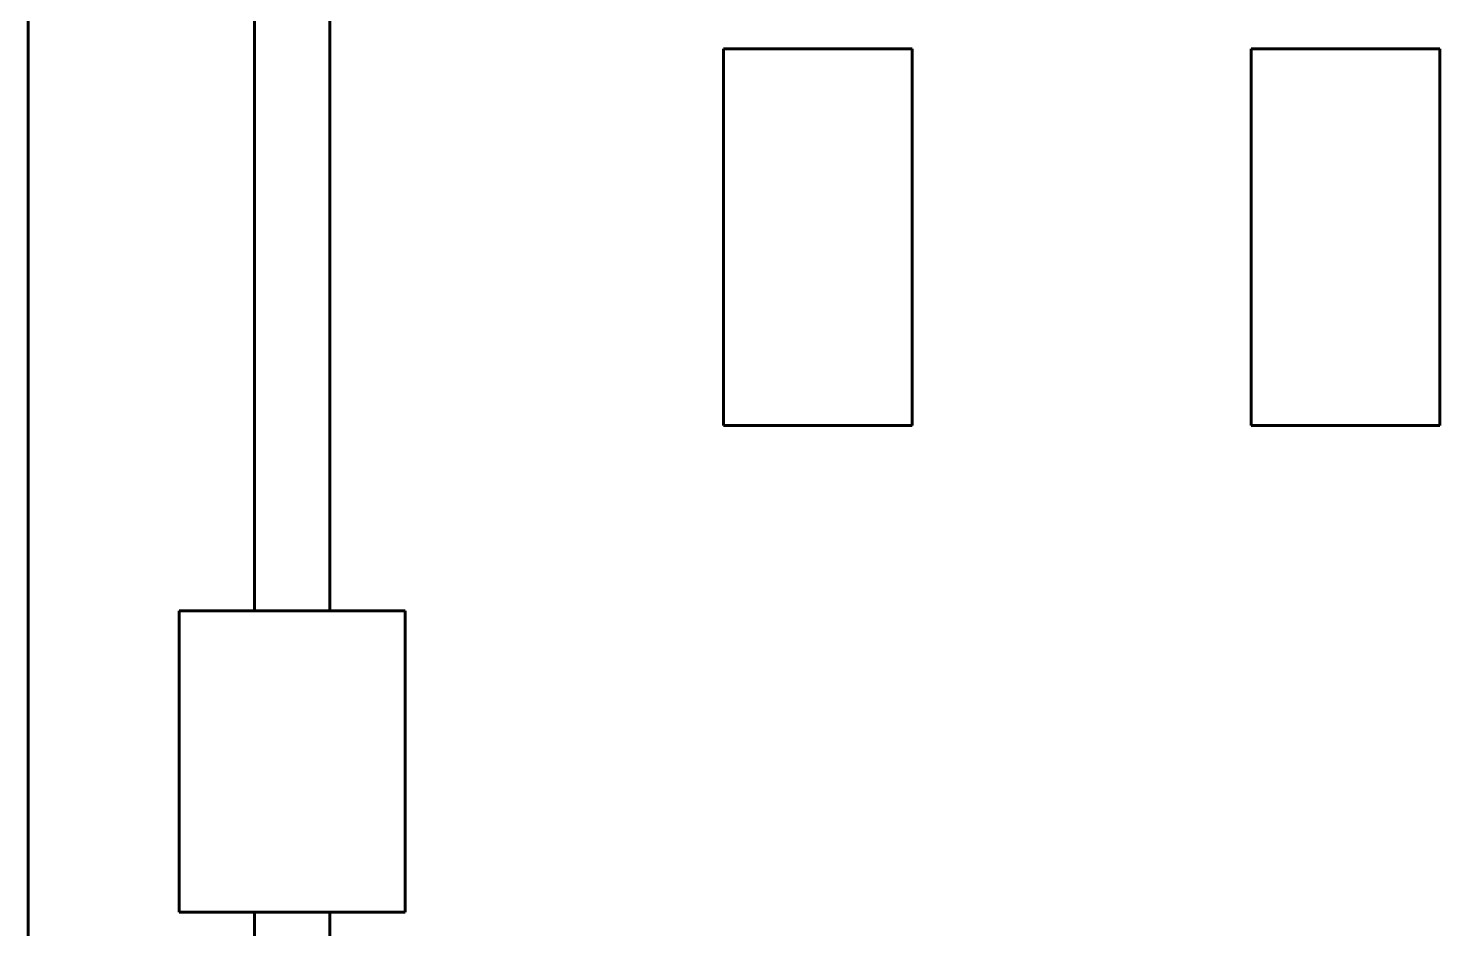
# Model space of a CAD drawing. Extents: x 0 to 297, y 0 to 292.
# Drawn here: x 223.84 to 233.2, y 137.68 to 143.65 of the extents above; entities that cross this region are included whole.
import ezdxf

# ---------------------------------------------------------------- set-up
doc = ezdxf.new("R2010")
doc.units = 0
doc.header["$MEASUREMENT"] = 0
doc.linetypes.add('K5LT_BASIC', pattern=[0])
doc.layers.add('Системный слой', color=7, linetype='Continuous')

# ---------------------------------------------------------------- blocks, each defined once
blk = doc.blocks.new('*U')
at = {"layer": 'Системный слой', "linetype": 'K5LT_BASIC', "lineweight": 60}
for p, q in [((229.6992, 143.5139), (228.4492, 143.5139)), ((228.4492, 143.5139), (228.4492, 141.0139)), ((229.6992, 141.0139), (229.6992, 143.5139)), ((233.1993, 143.5139), (231.9493, 143.5139)), ((231.9493, 143.5139), (231.9493, 141.0139)), ((233.1993, 141.0139), (233.1993, 143.5139)), ((228.4492, 141.0139), (229.6992, 141.0139)), ((231.9493, 141.0139), (233.1993, 141.0139)), ((226.3375, 139.7855), (224.8375, 139.7855)), ((224.8375, 139.7855), (224.8375, 137.7855)), ((226.3375, 137.7855), (226.3375, 139.7855)), ((224.8375, 137.7855), (226.3375, 137.7855))]:
    blk.add_line(p, q, dxfattribs=at)

msp = doc.modelspace()

# ---------------------------------------------------------------- linework, layer by layer
at = {"layer": 'Системный слой', "linetype": 'K5LT_BASIC', "lineweight": 60}
for p, q in [((223.8375, 184.7855), (223.8375, 115.2855)), ((225.3375, 139.7855), (225.3375, 145.2855)), ((225.8375, 145.2855), (225.8375, 139.7855)), ((224.8375, 139.7855), (226.3375, 139.7855)), ((224.8375, 139.7855), (224.8375, 137.7855)), ((224.8375, 137.7855), (224.8375, 139.7855)), ((224.8375, 139.7855), (226.3375, 139.7855)), ((226.3375, 139.7855), (225.3375, 139.7855)), ((226.337, 139.2858), (226.3375, 139.7855)), ((226.3375, 139.7855), (226.3375, 137.7855)), ((226.3375, 137.7855), (226.3375, 139.7855)), ((226.3375, 137.7855), (226.3375, 139.7855)), ((226.3375, 139.7855), (226.3375, 137.7855)), ((226.3375, 139.0355), (226.3375, 138.2855)), ((226.3375, 137.7855), (224.8375, 137.7855)), ((224.8375, 137.7855), (226.3375, 137.7855)), ((225.3375, 132.2855), (225.3375, 137.7855)), ((225.8375, 137.7855), (225.8375, 132.2855))]:
    msp.add_line(p, q, dxfattribs=at)

# ---------------------------------------------------------------- block references
at = {"layer": 'Системный слой'}
msp.add_blockref('*U', (0, 0), dxfattribs=at)
msp.add_blockref('*U', (0, 0), dxfattribs=at)
msp.add_blockref('*U', (0, 0), dxfattribs=at)
msp.add_blockref('*U', (0, 0), dxfattribs=at)
msp.add_blockref('*U', (0, 0), dxfattribs=at)
msp.add_blockref('*U', (0, 0), dxfattribs=at)
msp.add_blockref('*U', (0, 0), dxfattribs=at)
msp.add_blockref('*U', (0, 0), dxfattribs=at)
msp.add_blockref('*U', (0, 0), dxfattribs=at)
msp.add_blockref('*U', (0, 0), dxfattribs=at)
msp.add_blockref('*U', (0, 0), dxfattribs=at)
msp.add_blockref('*U', (0, 0), dxfattribs=at)
msp.add_blockref('*U', (0, 0), dxfattribs=at)
msp.add_blockref('*U', (0, 0), dxfattribs=at)
msp.add_blockref('*U', (0, 0), dxfattribs=at)
msp.add_blockref('*U', (0, 0), dxfattribs=at)
msp.add_blockref('*U', (0, 0), dxfattribs=at)
msp.add_blockref('*U', (0, 0), dxfattribs=at)
msp.add_blockref('*U', (0, 0), dxfattribs=at)
msp.add_blockref('*U', (0, 0), dxfattribs=at)
msp.add_blockref('*U', (0, 0), dxfattribs=at)
msp.add_blockref('*U', (0, 0), dxfattribs=at)
msp.add_blockref('*U', (0, 0), dxfattribs=at)
msp.add_blockref('*U', (0, 0), dxfattribs=at)
msp.add_blockref('*U', (0, 0), dxfattribs=at)
msp.add_blockref('*U', (0, 0), dxfattribs=at)
msp.add_blockref('*U', (0, 0), dxfattribs=at)
msp.add_blockref('*U', (0, 0), dxfattribs=at)
msp.add_blockref('*U', (0, 0), dxfattribs=at)
msp.add_blockref('*U', (0, 0), dxfattribs=at)
msp.add_blockref('*U', (0, 0), dxfattribs=at)
msp.add_blockref('*U', (0, 0), dxfattribs=at)
msp.add_blockref('*U', (0, 0), dxfattribs=at)
msp.add_blockref('*U', (0, 0), dxfattribs=at)
msp.add_blockref('*U', (0, 0), dxfattribs=at)
msp.add_blockref('*U', (0, 0), dxfattribs=at)
msp.add_blockref('*U', (0, 0), dxfattribs=at)
msp.add_blockref('*U', (0, 0), dxfattribs=at)
msp.add_blockref('*U', (0, 0), dxfattribs=at)
msp.add_blockref('*U', (0, 0), dxfattribs=at)
msp.add_blockref('*U', (0, 0), dxfattribs=at)
msp.add_blockref('*U', (0, 0), dxfattribs=at)
msp.add_blockref('*U', (0, 0), dxfattribs=at)
msp.add_blockref('*U', (0, 0), dxfattribs=at)
msp.add_blockref('*U', (0, 0), dxfattribs=at)
msp.add_blockref('*U', (0, 0), dxfattribs=at)
msp.add_blockref('*U', (0, 0), dxfattribs=at)
msp.add_blockref('*U', (0, 0), dxfattribs=at)
msp.add_blockref('*U', (0, 0), dxfattribs=at)
msp.add_blockref('*U', (0, 0), dxfattribs=at)
msp.add_blockref('*U', (0, 0), dxfattribs=at)
msp.add_blockref('*U', (0, 0), dxfattribs=at)
msp.add_blockref('*U', (0, 0), dxfattribs=at)
msp.add_blockref('*U', (0, 0), dxfattribs=at)
msp.add_blockref('*U', (0, 0), dxfattribs=at)
msp.add_blockref('*U', (0, 0), dxfattribs=at)
msp.add_blockref('*U', (0, 0), dxfattribs=at)
msp.add_blockref('*U', (0, 0), dxfattribs=at)
msp.add_blockref('*U', (0, 0), dxfattribs=at)
msp.add_blockref('*U', (0, 0), dxfattribs=at)
msp.add_blockref('*U', (0, 0), dxfattribs=at)
msp.add_blockref('*U', (0, 0), dxfattribs=at)
msp.add_blockref('*U', (0, 0), dxfattribs=at)
msp.add_blockref('*U', (0, 0), dxfattribs=at)
msp.add_blockref('*U', (0, 0), dxfattribs=at)
msp.add_blockref('*U', (0, 0), dxfattribs=at)
msp.add_blockref('*U', (0, 0), dxfattribs=at)
msp.add_blockref('*U', (0, 0), dxfattribs=at)
msp.add_blockref('*U', (0, 0), dxfattribs=at)
msp.add_blockref('*U', (0, 0), dxfattribs=at)
msp.add_blockref('*U', (0, 0), dxfattribs=at)
msp.add_blockref('*U', (0, 0), dxfattribs=at)
msp.add_blockref('*U', (0, 0), dxfattribs=at)
msp.add_blockref('*U', (0, 0), dxfattribs=at)
msp.add_blockref('*U', (0, 0), dxfattribs=at)
msp.add_blockref('*U', (0, 0), dxfattribs=at)
msp.add_blockref('*U', (0, 0), dxfattribs=at)
msp.add_blockref('*U', (0, 0), dxfattribs=at)
msp.add_blockref('*U', (0, 0), dxfattribs=at)
msp.add_blockref('*U', (0, 0), dxfattribs=at)
msp.add_blockref('*U', (0, 0), dxfattribs=at)
msp.add_blockref('*U', (0, 0), dxfattribs=at)
msp.add_blockref('*U', (0, 0), dxfattribs=at)
msp.add_blockref('*U', (0, 0), dxfattribs=at)
msp.add_blockref('*U', (0, 0), dxfattribs=at)
msp.add_blockref('*U', (0, 0), dxfattribs=at)
msp.add_blockref('*U', (0, 0), dxfattribs=at)
msp.add_blockref('*U', (0, 0), dxfattribs=at)
msp.add_blockref('*U', (0, 0), dxfattribs=at)
msp.add_blockref('*U', (0, 0), dxfattribs=at)
msp.add_blockref('*U', (0, 0), dxfattribs=at)
msp.add_blockref('*U', (0, 0), dxfattribs=at)
msp.add_blockref('*U', (0, 0), dxfattribs=at)
msp.add_blockref('*U', (0, 0), dxfattribs=at)
msp.add_blockref('*U', (0, 0), dxfattribs=at)
msp.add_blockref('*U', (0, 0), dxfattribs=at)
msp.add_blockref('*U', (0, 0), dxfattribs=at)
msp.add_blockref('*U', (0, 0), dxfattribs=at)
msp.add_blockref('*U', (0, 0), dxfattribs=at)
msp.add_blockref('*U', (0, 0), dxfattribs=at)
msp.add_blockref('*U', (0, 0), dxfattribs=at)
msp.add_blockref('*U', (0, 0), dxfattribs=at)
msp.add_blockref('*U', (0, 0), dxfattribs=at)
msp.add_blockref('*U', (0, 0), dxfattribs=at)
msp.add_blockref('*U', (0, 0), dxfattribs=at)
msp.add_blockref('*U', (0, 0), dxfattribs=at)
msp.add_blockref('*U', (0, 0), dxfattribs=at)
msp.add_blockref('*U', (0, 0), dxfattribs=at)
msp.add_blockref('*U', (0, 0), dxfattribs=at)
msp.add_blockref('*U', (0, 0), dxfattribs=at)
msp.add_blockref('*U', (0, 0), dxfattribs=at)
msp.add_blockref('*U', (0, 0), dxfattribs=at)
msp.add_blockref('*U', (0, 0), dxfattribs=at)
msp.add_blockref('*U', (0, 0), dxfattribs=at)
msp.add_blockref('*U', (0, 0), dxfattribs=at)
msp.add_blockref('*U', (0, 0), dxfattribs=at)
msp.add_blockref('*U', (0, 0), dxfattribs=at)
msp.add_blockref('*U', (0, 0), dxfattribs=at)
msp.add_blockref('*U', (0, 0), dxfattribs=at)
msp.add_blockref('*U', (0, 0), dxfattribs=at)
msp.add_blockref('*U', (0, 0), dxfattribs=at)
msp.add_blockref('*U', (0, 0), dxfattribs=at)
msp.add_blockref('*U', (0, 0), dxfattribs=at)
msp.add_blockref('*U', (0, 0), dxfattribs=at)
msp.add_blockref('*U', (0, 0), dxfattribs=at)
msp.add_blockref('*U', (0, 0), dxfattribs=at)
msp.add_blockref('*U', (0, 0), dxfattribs=at)
msp.add_blockref('*U', (0, 0), dxfattribs=at)
msp.add_blockref('*U', (0, 0), dxfattribs=at)
msp.add_blockref('*U', (0, 0), dxfattribs=at)
msp.add_blockref('*U', (0, 0), dxfattribs=at)
msp.add_blockref('*U', (0, 0), dxfattribs=at)
msp.add_blockref('*U', (0, 0), dxfattribs=at)
msp.add_blockref('*U', (0, 0), dxfattribs=at)
msp.add_blockref('*U', (0, 0), dxfattribs=at)
msp.add_blockref('*U', (0, 0), dxfattribs=at)
msp.add_blockref('*U', (0, 0), dxfattribs=at)
msp.add_blockref('*U', (0, 0), dxfattribs=at)
msp.add_blockref('*U', (0, 0), dxfattribs=at)
msp.add_blockref('*U', (0, 0), dxfattribs=at)
msp.add_blockref('*U', (0, 0), dxfattribs=at)
msp.add_blockref('*U', (0, 0), dxfattribs=at)
msp.add_blockref('*U', (0, 0), dxfattribs=at)
msp.add_blockref('*U', (0, 0), dxfattribs=at)
msp.add_blockref('*U', (0, 0), dxfattribs=at)
msp.add_blockref('*U', (0, 0), dxfattribs=at)
msp.add_blockref('*U', (0, 0), dxfattribs=at)
msp.add_blockref('*U', (0, 0), dxfattribs=at)
msp.add_blockref('*U', (0, 0), dxfattribs=at)
msp.add_blockref('*U', (0, 0), dxfattribs=at)
msp.add_blockref('*U', (0, 0), dxfattribs=at)
msp.add_blockref('*U', (0, 0), dxfattribs=at)
msp.add_blockref('*U', (0, 0), dxfattribs=at)
msp.add_blockref('*U', (0, 0), dxfattribs=at)
msp.add_blockref('*U', (0, 0), dxfattribs=at)
msp.add_blockref('*U', (0, 0), dxfattribs=at)
msp.add_blockref('*U', (0, 0), dxfattribs=at)
msp.add_blockref('*U', (0, 0), dxfattribs=at)
msp.add_blockref('*U', (0, 0), dxfattribs=at)
msp.add_blockref('*U', (0, 0), dxfattribs=at)
msp.add_blockref('*U', (0, 0), dxfattribs=at)
msp.add_blockref('*U', (0, 0), dxfattribs=at)
msp.add_blockref('*U', (0, 0), dxfattribs=at)
msp.add_blockref('*U', (0, 0), dxfattribs=at)
msp.add_blockref('*U', (0, 0), dxfattribs=at)
msp.add_blockref('*U', (0, 0), dxfattribs=at)
msp.add_blockref('*U', (0, 0), dxfattribs=at)
msp.add_blockref('*U', (0, 0), dxfattribs=at)
msp.add_blockref('*U', (0, 0), dxfattribs=at)
msp.add_blockref('*U', (0, 0), dxfattribs=at)
msp.add_blockref('*U', (0, 0), dxfattribs=at)
msp.add_blockref('*U', (0, 0), dxfattribs=at)
msp.add_blockref('*U', (0, 0), dxfattribs=at)
msp.add_blockref('*U', (0, 0), dxfattribs=at)
msp.add_blockref('*U', (0, 0), dxfattribs=at)
msp.add_blockref('*U', (0, 0), dxfattribs=at)
msp.add_blockref('*U', (0, 0), dxfattribs=at)
msp.add_blockref('*U', (0, 0), dxfattribs=at)
msp.add_blockref('*U', (0, 0), dxfattribs=at)
msp.add_blockref('*U', (0, 0), dxfattribs=at)
msp.add_blockref('*U', (0, 0), dxfattribs=at)
msp.add_blockref('*U', (0, 0), dxfattribs=at)
msp.add_blockref('*U', (0, 0), dxfattribs=at)
msp.add_blockref('*U', (0, 0), dxfattribs=at)
msp.add_blockref('*U', (0, 0), dxfattribs=at)
msp.add_blockref('*U', (0, 0), dxfattribs=at)
msp.add_blockref('*U', (0, 0), dxfattribs=at)
msp.add_blockref('*U', (0, 0), dxfattribs=at)
msp.add_blockref('*U', (0, 0), dxfattribs=at)
msp.add_blockref('*U', (0, 0), dxfattribs=at)
msp.add_blockref('*U', (0, 0), dxfattribs=at)
msp.add_blockref('*U', (0, 0), dxfattribs=at)
msp.add_blockref('*U', (0, 0), dxfattribs=at)
msp.add_blockref('*U', (0, 0), dxfattribs=at)
msp.add_blockref('*U', (0, 0), dxfattribs=at)
msp.add_blockref('*U', (0, 0), dxfattribs=at)
msp.add_blockref('*U', (0, 0), dxfattribs=at)
msp.add_blockref('*U', (0, 0), dxfattribs=at)
msp.add_blockref('*U', (0, 0), dxfattribs=at)
msp.add_blockref('*U', (0, 0), dxfattribs=at)
msp.add_blockref('*U', (0, 0), dxfattribs=at)
msp.add_blockref('*U', (0, 0), dxfattribs=at)
msp.add_blockref('*U', (0, 0), dxfattribs=at)
msp.add_blockref('*U', (0, 0), dxfattribs=at)
msp.add_blockref('*U', (0, 0), dxfattribs=at)
msp.add_blockref('*U', (0, 0), dxfattribs=at)
msp.add_blockref('*U', (0, 0), dxfattribs=at)
msp.add_blockref('*U', (0, 0), dxfattribs=at)
msp.add_blockref('*U', (0, 0), dxfattribs=at)
msp.add_blockref('*U', (0, 0), dxfattribs=at)
msp.add_blockref('*U', (0, 0), dxfattribs=at)
msp.add_blockref('*U', (0, 0), dxfattribs=at)
msp.add_blockref('*U', (0, 0), dxfattribs=at)
msp.add_blockref('*U', (0, 0), dxfattribs=at)
msp.add_blockref('*U', (0, 0), dxfattribs=at)
msp.add_blockref('*U', (0, 0), dxfattribs=at)
msp.add_blockref('*U', (0, 0), dxfattribs=at)
msp.add_blockref('*U', (0, 0), dxfattribs=at)
msp.add_blockref('*U', (0, 0), dxfattribs=at)
msp.add_blockref('*U', (0, 0), dxfattribs=at)
msp.add_blockref('*U', (0, 0), dxfattribs=at)
msp.add_blockref('*U', (0, 0), dxfattribs=at)
msp.add_blockref('*U', (0, 0), dxfattribs=at)
msp.add_blockref('*U', (0, 0), dxfattribs=at)
msp.add_blockref('*U', (0, 0), dxfattribs=at)
msp.add_blockref('*U', (0, 0), dxfattribs=at)
msp.add_blockref('*U', (0, 0), dxfattribs=at)
msp.add_blockref('*U', (0, 0), dxfattribs=at)
msp.add_blockref('*U', (0, 0), dxfattribs=at)
msp.add_blockref('*U', (0, 0), dxfattribs=at)
msp.add_blockref('*U', (0, 0), dxfattribs=at)
msp.add_blockref('*U', (0, 0), dxfattribs=at)
msp.add_blockref('*U', (0, 0), dxfattribs=at)
msp.add_blockref('*U', (0, 0), dxfattribs=at)
msp.add_blockref('*U', (0, 0), dxfattribs=at)
msp.add_blockref('*U', (0, 0), dxfattribs=at)
msp.add_blockref('*U', (0, 0), dxfattribs=at)
msp.add_blockref('*U', (0, 0), dxfattribs=at)
msp.add_blockref('*U', (0, 0), dxfattribs=at)
msp.add_blockref('*U', (0, 0), dxfattribs=at)
msp.add_blockref('*U', (0, 0), dxfattribs=at)
msp.add_blockref('*U', (0, 0), dxfattribs=at)
msp.add_blockref('*U', (0, 0), dxfattribs=at)
msp.add_blockref('*U', (0, 0), dxfattribs=at)
msp.add_blockref('*U', (0, 0), dxfattribs=at)
msp.add_blockref('*U', (0, 0), dxfattribs=at)
msp.add_blockref('*U', (0, 0), dxfattribs=at)
msp.add_blockref('*U', (0, 0), dxfattribs=at)
msp.add_blockref('*U', (0, 0), dxfattribs=at)
msp.add_blockref('*U', (0, 0), dxfattribs=at)
msp.add_blockref('*U', (0, 0), dxfattribs=at)
msp.add_blockref('*U', (0, 0), dxfattribs=at)
msp.add_blockref('*U', (0, 0), dxfattribs=at)
msp.add_blockref('*U', (0, 0), dxfattribs=at)
msp.add_blockref('*U', (0, 0), dxfattribs=at)
msp.add_blockref('*U', (0, 0), dxfattribs=at)
msp.add_blockref('*U', (0, 0), dxfattribs=at)
msp.add_blockref('*U', (0, 0), dxfattribs=at)
msp.add_blockref('*U', (0, 0), dxfattribs=at)
msp.add_blockref('*U', (0, 0), dxfattribs=at)
msp.add_blockref('*U', (0, 0), dxfattribs=at)
msp.add_blockref('*U', (0, 0), dxfattribs=at)
msp.add_blockref('*U', (0, 0), dxfattribs=at)
msp.add_blockref('*U', (0, 0), dxfattribs=at)
msp.add_blockref('*U', (0, 0), dxfattribs=at)
msp.add_blockref('*U', (0, 0), dxfattribs=at)
msp.add_blockref('*U', (0, 0), dxfattribs=at)
msp.add_blockref('*U', (0, 0), dxfattribs=at)
msp.add_blockref('*U', (0, 0), dxfattribs=at)
msp.add_blockref('*U', (0, 0), dxfattribs=at)
msp.add_blockref('*U', (0, 0), dxfattribs=at)
msp.add_blockref('*U', (0, 0), dxfattribs=at)
msp.add_blockref('*U', (0, 0), dxfattribs=at)
msp.add_blockref('*U', (0, 0), dxfattribs=at)
msp.add_blockref('*U', (0, 0), dxfattribs=at)
msp.add_blockref('*U', (0, 0), dxfattribs=at)
msp.add_blockref('*U', (0, 0), dxfattribs=at)
msp.add_blockref('*U', (0, 0), dxfattribs=at)
msp.add_blockref('*U', (0, 0), dxfattribs=at)
msp.add_blockref('*U', (0, 0), dxfattribs=at)
msp.add_blockref('*U', (0, 0), dxfattribs=at)
msp.add_blockref('*U', (0, 0), dxfattribs=at)
msp.add_blockref('*U', (0, 0), dxfattribs=at)
msp.add_blockref('*U', (0, 0), dxfattribs=at)
msp.add_blockref('*U', (0, 0), dxfattribs=at)
msp.add_blockref('*U', (0, 0), dxfattribs=at)
msp.add_blockref('*U', (0, 0), dxfattribs=at)
msp.add_blockref('*U', (0, 0), dxfattribs=at)
msp.add_blockref('*U', (0, 0), dxfattribs=at)
msp.add_blockref('*U', (0, 0), dxfattribs=at)
msp.add_blockref('*U', (0, 0), dxfattribs=at)
msp.add_blockref('*U', (0, 0), dxfattribs=at)
msp.add_blockref('*U', (0, 0), dxfattribs=at)
msp.add_blockref('*U', (0, 0), dxfattribs=at)
msp.add_blockref('*U', (0, 0), dxfattribs=at)
msp.add_blockref('*U', (0, 0), dxfattribs=at)
msp.add_blockref('*U', (0, 0), dxfattribs=at)
msp.add_blockref('*U', (0, 0), dxfattribs=at)
msp.add_blockref('*U', (0, 0), dxfattribs=at)
msp.add_blockref('*U', (0, 0), dxfattribs=at)
msp.add_blockref('*U', (0, 0), dxfattribs=at)
msp.add_blockref('*U', (0, 0), dxfattribs=at)
msp.add_blockref('*U', (0, 0), dxfattribs=at)
msp.add_blockref('*U', (0, 0), dxfattribs=at)
msp.add_blockref('*U', (0, 0), dxfattribs=at)
msp.add_blockref('*U', (0, 0), dxfattribs=at)
msp.add_blockref('*U', (0, 0), dxfattribs=at)
msp.add_blockref('*U', (0, 0), dxfattribs=at)
msp.add_blockref('*U', (0, 0), dxfattribs=at)
msp.add_blockref('*U', (0, 0), dxfattribs=at)
msp.add_blockref('*U', (0, 0), dxfattribs=at)
msp.add_blockref('*U', (0, 0), dxfattribs=at)
msp.add_blockref('*U', (0, 0), dxfattribs=at)
msp.add_blockref('*U', (0, 0), dxfattribs=at)
msp.add_blockref('*U', (0, 0), dxfattribs=at)
msp.add_blockref('*U', (0, 0), dxfattribs=at)
msp.add_blockref('*U', (0, 0), dxfattribs=at)
msp.add_blockref('*U', (0, 0), dxfattribs=at)
msp.add_blockref('*U', (0, 0), dxfattribs=at)
msp.add_blockref('*U', (0, 0), dxfattribs=at)
msp.add_blockref('*U', (0, 0), dxfattribs=at)
msp.add_blockref('*U', (0, 0), dxfattribs=at)
msp.add_blockref('*U', (0, 0), dxfattribs=at)
msp.add_blockref('*U', (0, 0), dxfattribs=at)
msp.add_blockref('*U', (0, 0), dxfattribs=at)
msp.add_blockref('*U', (0, 0), dxfattribs=at)
msp.add_blockref('*U', (0, 0), dxfattribs=at)
msp.add_blockref('*U', (0, 0), dxfattribs=at)
msp.add_blockref('*U', (0, 0), dxfattribs=at)
msp.add_blockref('*U', (0, 0), dxfattribs=at)
msp.add_blockref('*U', (0, 0), dxfattribs=at)
msp.add_blockref('*U', (0, 0), dxfattribs=at)
msp.add_blockref('*U', (0, 0), dxfattribs=at)
msp.add_blockref('*U', (0, 0), dxfattribs=at)
msp.add_blockref('*U', (0, 0), dxfattribs=at)
msp.add_blockref('*U', (0, 0), dxfattribs=at)
msp.add_blockref('*U', (0, 0), dxfattribs=at)
msp.add_blockref('*U', (0, 0), dxfattribs=at)
msp.add_blockref('*U', (0, 0), dxfattribs=at)
msp.add_blockref('*U', (0, 0), dxfattribs=at)
msp.add_blockref('*U', (0, 0), dxfattribs=at)
msp.add_blockref('*U', (0, 0), dxfattribs=at)
msp.add_blockref('*U', (0, 0), dxfattribs=at)
msp.add_blockref('*U', (0, 0), dxfattribs=at)
msp.add_blockref('*U', (0, 0), dxfattribs=at)
msp.add_blockref('*U', (0, 0), dxfattribs=at)
msp.add_blockref('*U', (0, 0), dxfattribs=at)
msp.add_blockref('*U', (0, 0), dxfattribs=at)
msp.add_blockref('*U', (0, 0), dxfattribs=at)
msp.add_blockref('*U', (0, 0), dxfattribs=at)
msp.add_blockref('*U', (0, 0), dxfattribs=at)
msp.add_blockref('*U', (0, 0), dxfattribs=at)
msp.add_blockref('*U', (0, 0), dxfattribs=at)
msp.add_blockref('*U', (0, 0), dxfattribs=at)
msp.add_blockref('*U', (0, 0), dxfattribs=at)
msp.add_blockref('*U', (0, 0), dxfattribs=at)
msp.add_blockref('*U', (0, 0), dxfattribs=at)
msp.add_blockref('*U', (0, 0), dxfattribs=at)
msp.add_blockref('*U', (0, 0), dxfattribs=at)
msp.add_blockref('*U', (0, 0), dxfattribs=at)
msp.add_blockref('*U', (0, 0), dxfattribs=at)
msp.add_blockref('*U', (0, 0), dxfattribs=at)
msp.add_blockref('*U', (0, 0), dxfattribs=at)
msp.add_blockref('*U', (0, 0), dxfattribs=at)
msp.add_blockref('*U', (0, 0), dxfattribs=at)
msp.add_blockref('*U', (0, 0), dxfattribs=at)
msp.add_blockref('*U', (0, 0), dxfattribs=at)
msp.add_blockref('*U', (0, 0), dxfattribs=at)
msp.add_blockref('*U', (0, 0), dxfattribs=at)
msp.add_blockref('*U', (0, 0), dxfattribs=at)
msp.add_blockref('*U', (0, 0), dxfattribs=at)
msp.add_blockref('*U', (0, 0), dxfattribs=at)
msp.add_blockref('*U', (0, 0), dxfattribs=at)
msp.add_blockref('*U', (0, 0), dxfattribs=at)
msp.add_blockref('*U', (0, 0), dxfattribs=at)
msp.add_blockref('*U', (0, 0), dxfattribs=at)
msp.add_blockref('*U', (0, 0), dxfattribs=at)
msp.add_blockref('*U', (0, 0), dxfattribs=at)
msp.add_blockref('*U', (0, 0), dxfattribs=at)
msp.add_blockref('*U', (0, 0), dxfattribs=at)
msp.add_blockref('*U', (0, 0), dxfattribs=at)
msp.add_blockref('*U', (0, 0), dxfattribs=at)
msp.add_blockref('*U', (0, 0), dxfattribs=at)
msp.add_blockref('*U', (0, 0), dxfattribs=at)
msp.add_blockref('*U', (0, 0), dxfattribs=at)
msp.add_blockref('*U', (0, 0), dxfattribs=at)
msp.add_blockref('*U', (0, 0), dxfattribs=at)
msp.add_blockref('*U', (0, 0), dxfattribs=at)
msp.add_blockref('*U', (0, 0), dxfattribs=at)
msp.add_blockref('*U', (0, 0), dxfattribs=at)
msp.add_blockref('*U', (0, 0), dxfattribs=at)
msp.add_blockref('*U', (0, 0), dxfattribs=at)
msp.add_blockref('*U', (0, 0), dxfattribs=at)
msp.add_blockref('*U', (0, 0), dxfattribs=at)
msp.add_blockref('*U', (0, 0), dxfattribs=at)
msp.add_blockref('*U', (0, 0), dxfattribs=at)
msp.add_blockref('*U', (0, 0), dxfattribs=at)
msp.add_blockref('*U', (0, 0), dxfattribs=at)
msp.add_blockref('*U', (0, 0), dxfattribs=at)
msp.add_blockref('*U', (0, 0), dxfattribs=at)
msp.add_blockref('*U', (0, 0), dxfattribs=at)
msp.add_blockref('*U', (0, 0), dxfattribs=at)
msp.add_blockref('*U', (0, 0), dxfattribs=at)
msp.add_blockref('*U', (0, 0), dxfattribs=at)
msp.add_blockref('*U', (0, 0), dxfattribs=at)
msp.add_blockref('*U', (0, 0), dxfattribs=at)
msp.add_blockref('*U', (0, 0), dxfattribs=at)
msp.add_blockref('*U', (0, 0), dxfattribs=at)
msp.add_blockref('*U', (0, 0), dxfattribs=at)
msp.add_blockref('*U', (0, 0), dxfattribs=at)
msp.add_blockref('*U', (0, 0), dxfattribs=at)
msp.add_blockref('*U', (0, 0), dxfattribs=at)
msp.add_blockref('*U', (0, 0), dxfattribs=at)
msp.add_blockref('*U', (0, 0), dxfattribs=at)
msp.add_blockref('*U', (0, 0), dxfattribs=at)
msp.add_blockref('*U', (0, 0), dxfattribs=at)
msp.add_blockref('*U', (0, 0), dxfattribs=at)
msp.add_blockref('*U', (0, 0), dxfattribs=at)
msp.add_blockref('*U', (0, 0), dxfattribs=at)
msp.add_blockref('*U', (0, 0), dxfattribs=at)
msp.add_blockref('*U', (0, 0), dxfattribs=at)

doc.saveas('drawing.dxf')
